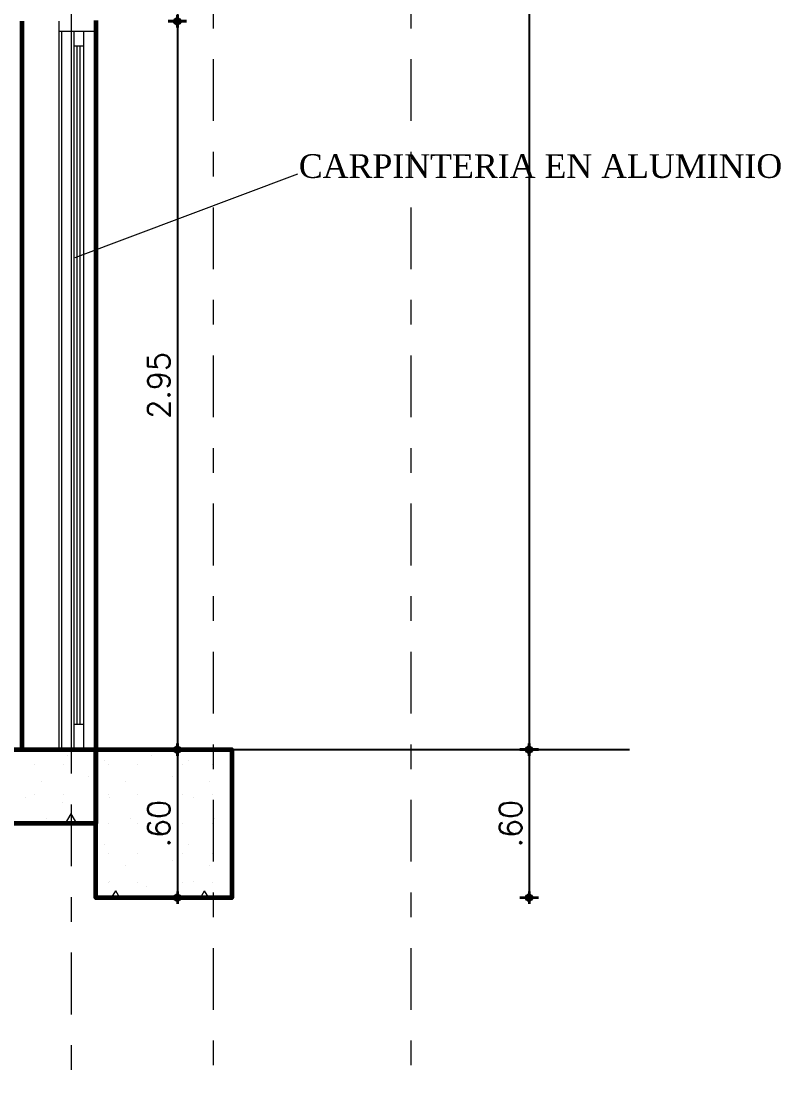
# Model space of a CAD drawing. Header units: metres. Extents: x -50 to 76, y -61 to 14.
# Drawn here: x 59.428 to 62.503, y -40.15 to -35.846 of the extents above; entities that cross this region are included whole.
import ezdxf

# ---------------------------------------------------------------- set-up
doc = ezdxf.new("R2010")
doc.units = ezdxf.units.M
doc.header["$MEASUREMENT"] = 0
doc.linetypes.add('CENTERX2', pattern=[4, 2.5, -0.5, 0.5, -0.5])
doc.linetypes.add('DASHDOT2', pattern=[0.5, 0.25, -0.125, 0, -0.125])
for name, color, linetype, lineweight in [('1 ACHURADO PLACAS', 45, 'Continuous', 15), ('1 CALCAS', 255, 'Continuous', 60), ('1 NIVELES', 145, 'Continuous', 18), ('1 PUERTAS', 251, 'Continuous', 18), ('COTAS', 251, 'Continuous', 35), ('EJES', 251, 'CENTERX2', 0)]:
    doc.layers.add(name, color=color, linetype=linetype, lineweight=lineweight)
doc.layers.add('Nuevo_1 PLACA 1ER PISO_Pluma_Nº__169', color=7, linetype='Continuous', lineweight=13, true_color=0x68b353)
doc.layers.add('TEXT', color=4, linetype='Continuous')
doc.styles.add('ARIAL', font='CENTURY.TTF')
doc.styles.add('cotas', font='romans.shx')
doc.dimstyles.new('COT-50', dxfattribs={"dimscale": 0.5, "dimtxt": 0.18, "dimasz": 0.05, "dimexe": 0.08, "dimexo": 0.1, "dimgap": 0.06, "dimtad": 1, "dimzin": 4, "dimdsep": 46, "dimtxsty": 'cotas', "dimblk1": 'COTA', "dimblk2": 'COTA', "dimsah": 1, "dimcen": 0.09, "dimse1": 1, "dimse2": 1, "dimclrd": 256, "dimclre": 253, "dimclrt": 14, "dimadec": 0, "dimazin": 0, "dimtfac": 1, "dimtix": 1, "dimtmove": 0, "dimatfit": 3, "dimldrblk": 'COTA', "dimfxl": 1, "dimtfill": 1, "dimtfillclr": 256, "dimtolj": 1, "dimtzin": 12, "dimarcsym": 0})

# ---------------------------------------------------------------- blocks, each defined once
blk = doc.blocks.new('COTA')
for p, q in [((-1, 0), (1, 0)), ((0, 1.5), (0, -1.5))]:
    blk.add_line(p, q)
blk.add_circle((0, 0), 0.5)
blk = doc.blocks.new('*D932')
at = {"layer": 'COTAS', "lineweight": -2, "transparency": 16777216}
blk.add_line((60.0599, -35.5713), (60.0599, -35.8213), dxfattribs=at)
at = {"layer": 'Defpoints', "color": 0, "transparency": 16777216}
for p in [(60.2801, -35.5463), (60.0599, -35.8463), (60.2801, -35.8463)]:
    blk.add_point(p, dxfattribs=at)
at = {"layer": 'COTAS', "lineweight": -2, "transparency": 16777216, "xscale": 0.025, "yscale": 0.025, "zscale": 0.025}
for p, rotation in [((60.0599, -35.5463), 90), ((60.0599, -35.8463), 270)]:
    blk.add_blockref('COTA', p, dxfattribs=dict(at, rotation=rotation))
at = {"layer": 'COTAS', "color": 14, "transparency": 16777216, "insert": (59.9849, -35.6963), "char_height": 0.09, "attachment_point": 5, "rotation": 90, "style": 'cotas', "bg_fill": 3, "box_fill_scale": 1.25, "bg_fill_color": 256, "bg_fill_true_color": 13158600, "bg_fill_transparency": 0}
blk.add_mtext('\\A1;.30', dxfattribs=at)
blk = doc.blocks.new('*D933')
at = {"layer": 'COTAS', "lineweight": -2, "transparency": 16777216}
blk.add_line((60.0599, -35.8713), (60.0599, -38.7713), dxfattribs=at)
at = {"layer": 'Defpoints', "color": 0, "transparency": 16777216}
for p in [(59.4301, -35.8463), (59.4301, -38.7963), (60.0599, -38.7963)]:
    blk.add_point(p, dxfattribs=at)
at = {"layer": 'COTAS', "lineweight": -2, "transparency": 16777216, "xscale": 0.025, "yscale": 0.025, "zscale": 0.025}
for p, rotation in [((60.0599, -35.8463), 90), ((60.0599, -38.7963), 270)]:
    blk.add_blockref('COTA', p, dxfattribs=dict(at, rotation=rotation))
at = {"layer": 'COTAS', "color": 14, "transparency": 16777216, "insert": (59.9849, -37.3213), "char_height": 0.09, "attachment_point": 5, "rotation": 90, "style": 'cotas', "bg_fill": 3, "box_fill_scale": 1.25, "bg_fill_color": 256, "bg_fill_true_color": 13158600, "bg_fill_transparency": 0}
blk.add_mtext('\\A1;2.95', dxfattribs=at)
blk = doc.blocks.new('*D934')
at = {"layer": 'COTAS', "lineweight": -2, "transparency": 16777216}
blk.add_line((60.0599, -38.8213), (60.0599, -39.3713), dxfattribs=at)
at = {"layer": 'Defpoints', "color": 0, "transparency": 16777216}
for p in [(60.2801, -38.7963), (60.0599, -39.3963), (60.2801, -39.3963)]:
    blk.add_point(p, dxfattribs=at)
at = {"layer": 'COTAS', "lineweight": -2, "transparency": 16777216, "xscale": 0.025, "yscale": 0.025, "zscale": 0.025}
for p, rotation in [((60.0599, -38.7963), 90), ((60.0599, -39.3963), 270)]:
    blk.add_blockref('COTA', p, dxfattribs=dict(at, rotation=rotation))
at = {"layer": 'COTAS', "color": 14, "transparency": 16777216, "insert": (59.9849, -39.0963), "char_height": 0.09, "attachment_point": 5, "rotation": 90, "style": 'cotas', "bg_fill": 3, "box_fill_scale": 1.25, "bg_fill_color": 256, "bg_fill_true_color": 13158600, "bg_fill_transparency": 0}
blk.add_mtext('\\A1;.60', dxfattribs=at)
blk = doc.blocks.new('*D935')
at = {"layer": 'COTAS', "lineweight": -2, "transparency": 16777216}
blk.add_line((61.484, -32.3213), (61.484, -38.7713), dxfattribs=at)
at = {"layer": 'Defpoints', "color": 0, "transparency": 16777216}
for p in [(61.0801, -32.2963), (61.484, -38.7963), (61.8908, -38.7963)]:
    blk.add_point(p, dxfattribs=at)
at = {"layer": 'COTAS', "lineweight": -2, "transparency": 16777216, "xscale": 0.025, "yscale": 0.025, "zscale": 0.025}
for p, rotation in [((61.484, -32.2963), 90), ((61.484, -38.7963), 270)]:
    blk.add_blockref('COTA', p, dxfattribs=dict(at, rotation=rotation))
at = {"layer": 'COTAS', "color": 14, "transparency": 16777216, "insert": (61.409, -35.5463), "char_height": 0.09, "attachment_point": 5, "rotation": 90, "style": 'cotas', "bg_fill": 3, "box_fill_scale": 1.25, "bg_fill_color": 256, "bg_fill_true_color": 13158600, "bg_fill_transparency": 0}
blk.add_mtext('\\A1;6.50', dxfattribs=at)
blk = doc.blocks.new('*D936')
at = {"layer": 'COTAS', "lineweight": -2, "transparency": 16777216}
blk.add_line((61.484, -38.8213), (61.484, -39.3713), dxfattribs=at)
at = {"layer": 'Defpoints', "color": 0, "transparency": 16777216}
for p in [(60.2801, -38.7963), (60.2801, -39.3963), (61.484, -39.3963)]:
    blk.add_point(p, dxfattribs=at)
at = {"layer": 'COTAS', "lineweight": -2, "transparency": 16777216, "xscale": 0.025, "yscale": 0.025, "zscale": 0.025}
for p, rotation in [((61.484, -38.7963), 90), ((61.484, -39.3963), 270)]:
    blk.add_blockref('COTA', p, dxfattribs=dict(at, rotation=rotation))
at = {"layer": 'COTAS', "color": 14, "transparency": 16777216, "insert": (61.409, -39.0963), "char_height": 0.09, "attachment_point": 5, "rotation": 90, "style": 'cotas', "bg_fill": 3, "box_fill_scale": 1.25, "bg_fill_color": 256, "bg_fill_true_color": 13158600, "bg_fill_transparency": 0}
blk.add_mtext('\\A1;.60', dxfattribs=at)

msp = doc.modelspace()

# ---------------------------------------------------------------- linework, layer by layer
at = {"layer": '1 ACHURADO PLACAS'}
for p, q in [((59.7646, -38.8424), (59.7646, -38.8424)), ((59.7801, -38.8563), (59.7801, -38.8563)), ((59.9001, -38.8563), (59.9001, -38.8563)), ((59.9555, -38.8212), (59.9555, -38.8212)), ((60.0801, -38.8563), (60.0801, -38.8563)), ((60.104, -38.8424), (60.104, -38.8424)), ((60.2001, -38.8563), (60.2001, -38.8563)), ((59.8495, -38.9272), (59.8495, -38.9272)), ((60.0404, -38.906), (60.0404, -38.906)), ((60.1889, -38.9272), (60.1889, -38.9272)), ((59.7801, -38.9763), (59.7801, -38.9763)), ((59.9001, -38.9763), (59.9001, -38.9763)), ((60.0801, -38.9763), (60.0801, -38.9763)), ((60.2001, -38.9763), (60.2001, -38.9763)), ((59.7858, -38.9909), (59.7858, -38.9909)), ((59.9343, -39.0121), (59.9343, -39.0121)), ((60.1252, -38.9909), (60.1252, -38.9909)), ((60.2737, -39.0121), (60.2737, -39.0121)), ((59.9601, -39.1081), (59.9901, -39.0561)), ((60.0201, -39.1081), (59.9901, -39.0561)), ((59.7801, -39.0963), (59.7801, -39.0963)), ((59.8707, -39.0757), (59.8707, -39.0757)), ((59.9001, -39.0963), (59.9001, -39.0963)), ((59.9601, -39.1081), (60.0201, -39.1081)), ((60.0192, -39.0969), (60.0192, -39.0969)), ((60.0801, -39.0963), (60.0801, -39.0963)), ((60.2001, -39.0963), (60.2001, -39.0963)), ((60.2101, -39.0757), (60.2101, -39.0757)), ((59.9555, -39.1606), (59.9555, -39.1606)), ((59.7646, -39.1818), (59.7646, -39.1818)), ((60.104, -39.1818), (60.104, -39.1818)), ((59.7801, -39.2163), (59.7801, -39.2163)), ((59.9001, -39.2163), (59.9001, -39.2163)), ((60.0404, -39.2454), (60.0404, -39.2454)), ((60.0801, -39.2163), (60.0801, -39.2163)), ((60.2001, -39.2163), (60.2001, -39.2163)), ((59.8495, -39.2667), (59.8495, -39.2667)), ((60.1889, -39.2667), (60.1889, -39.2667)), ((59.7858, -39.3303), (59.7858, -39.3303)), ((60.1252, -39.3303), (60.1252, -39.3303)), ((59.7801, -39.3363), (59.7801, -39.3363)), ((59.7937, -39.3963), (59.8101, -39.3679)), ((59.8265, -39.3963), (59.8101, -39.3679)), ((59.9001, -39.3363), (59.9001, -39.3363)), ((59.9343, -39.3515), (59.9343, -39.3515)), ((60.0801, -39.3363), (60.0801, -39.3363)), ((60.1537, -39.3963), (60.1701, -39.3679)), ((60.1865, -39.3963), (60.1701, -39.3679)), ((60.2001, -39.3363), (60.2001, -39.3363)), ((60.2737, -39.3515), (60.2737, -39.3515))]:
    msp.add_line(p, q, dxfattribs=at)
at = {"layer": '1 CALCAS'}
for p, q in [((59.4301, -35.8463), (59.4301, -38.7963)), ((59.7301, -35.8433), (59.7301, -38.7933))]:
    msp.add_line(p, q, dxfattribs=at)
for points in [[(48.6301, -38.7963), (59.7301, -38.7963), (59.7301, -39.0963), (48.6301, -39.0963)], [(59.7301, -38.7963), (60.2801, -38.7963), (60.2801, -39.3963), (59.7301, -39.3963)]]:
    msp.add_lwpolyline(points, close=True, dxfattribs=at)
at = {"layer": '1 PUERTAS'}
for p, q in [((59.5801, -35.8463), (59.5801, -38.7963)), ((59.5801, -35.8863), (59.7301, -35.8863)), ((59.5901, -35.8863), (59.5901, -38.7963)), ((59.6301, -35.8863), (59.6301, -38.7963)), ((59.6401, -35.8863), (59.6401, -38.7963)), ((59.6801, -35.8863), (59.6801, -38.7963)), ((59.6401, -35.9463), (59.6801, -35.9463)), ((59.6541, -38.6933), (59.6541, -35.9463)), ((59.6661, -38.6933), (59.6661, -35.9463)), ((59.6401, -38.6933), (59.6801, -38.6933))]:
    msp.add_line(p, q, dxfattribs=at)
at = {"layer": 'EJES', "linetype": 'DASHDOT2'}
for p, q in [((59.6301, -30.0187), (59.6301, -40.1498)), ((60.2051, -30.0001), (60.2051, -40.1498)), ((61.0051, -30.0001), (61.0051, -40.1498))]:
    msp.add_line(p, q, dxfattribs=at)
at = {"layer": 'Nuevo_1 PLACA 1ER PISO_Pluma_Nº__169', "color": 85, "linetype": 'Continuous', "lineweight": 13, "true_color": 0x68b353}
for p, q in [((59.4801, -38.8563), (59.4801, -38.8563)), ((59.6001, -38.8563), (59.6001, -38.8563)), ((59.6161, -38.8212), (59.6161, -38.8212)), ((59.51, -38.9272), (59.51, -38.9272)), ((59.701, -38.906), (59.701, -38.906)), ((59.4801, -38.9763), (59.4801, -38.9763)), ((59.6001, -38.9763), (59.6001, -38.9763)), ((59.4464, -38.9909), (59.4464, -38.9909)), ((59.5949, -39.0121), (59.5949, -39.0121)), ((59.6069, -39.0963), (59.6301, -39.0561)), ((59.6533, -39.0963), (59.6301, -39.0561)), ((59.5313, -39.0757), (59.5313, -39.0757))]:
    msp.add_line(p, q, dxfattribs=at)

# ---------------------------------------------------------------- dimensions: what is measured, and where the dimension line sits
at = {"layer": 'COTAS'}
dim = msp.add_linear_dim(base=(61.484, -38.7963), p1=(61.0801, -32.2963), p2=(61.8908, -38.7963), angle=90, dimstyle='COT-50', dxfattribs=at)
dim.commit()
dim.dimension.update_dxf_attribs({"geometry": '*D935', "text_midpoint": (61.409, -35.5463)})

# ---------------------------------------------------------------- next in the draw order: texts
at = {"layer": 'TEXT', "insert": (61.512, -36.3849), "char_height": 0.096, "width": 2.052076, "attachment_point": 2, "style": 'ARIAL'}
msp.add_mtext(' CARPINTERIA EN ALUMINIO', dxfattribs=at)

# ---------------------------------------------------------------- next in the draw order: dimensions: what is measured, and where the dimension line sits
at = {"layer": 'COTAS'}
dim = msp.add_linear_dim(base=(60.0599, -35.8463), p1=(60.2801, -35.5463), p2=(60.2801, -35.8463), angle=90, dimstyle='COT-50', dxfattribs=at)
dim.commit()
dim.dimension.update_dxf_attribs({"geometry": '*D932', "text_midpoint": (59.9849, -35.6963)})

# ---------------------------------------------------------------- next in the draw order: dimensions: what is measured, and where the dimension line sits
dim = msp.add_linear_dim(base=(60.0599, -38.7963), p1=(59.4301, -35.8463), p2=(59.4301, -38.7963), angle=90, dimstyle='COT-50', dxfattribs=at)
dim.commit()
dim.dimension.update_dxf_attribs({"geometry": '*D933', "text_midpoint": (59.9849, -37.3213)})

# ---------------------------------------------------------------- next in the draw order: linework, layer by layer
at = {"layer": '1 NIVELES'}
msp.add_line((60.5464, -36.466), (59.6441, -36.8041), dxfattribs=at)

# ---------------------------------------------------------------- next in the draw order: dimensions: what is measured, and where the dimension line sits
at = {"layer": 'COTAS'}
dim = msp.add_linear_dim(base=(60.0599, -39.3963), p1=(60.2801, -38.7963), p2=(60.2801, -39.3963), angle=90, dimstyle='COT-50', dxfattribs=at)
dim.commit()
dim.dimension.update_dxf_attribs({"geometry": '*D934', "text_midpoint": (59.9849, -39.0963)})

# ---------------------------------------------------------------- next in the draw order: linework, layer by layer
msp.add_line((60.2801, -38.7963), (61.8908, -38.7963))

# ---------------------------------------------------------------- next in the draw order: dimensions: what is measured, and where the dimension line sits
dim = msp.add_linear_dim(base=(61.484, -39.3963), p1=(60.2801, -38.7963), p2=(60.2801, -39.3963), angle=90, dimstyle='COT-50', dxfattribs=at)
dim.commit()
dim.dimension.update_dxf_attribs({"geometry": '*D936', "text_midpoint": (61.409, -39.0963)})

doc.saveas('drawing.dxf')
